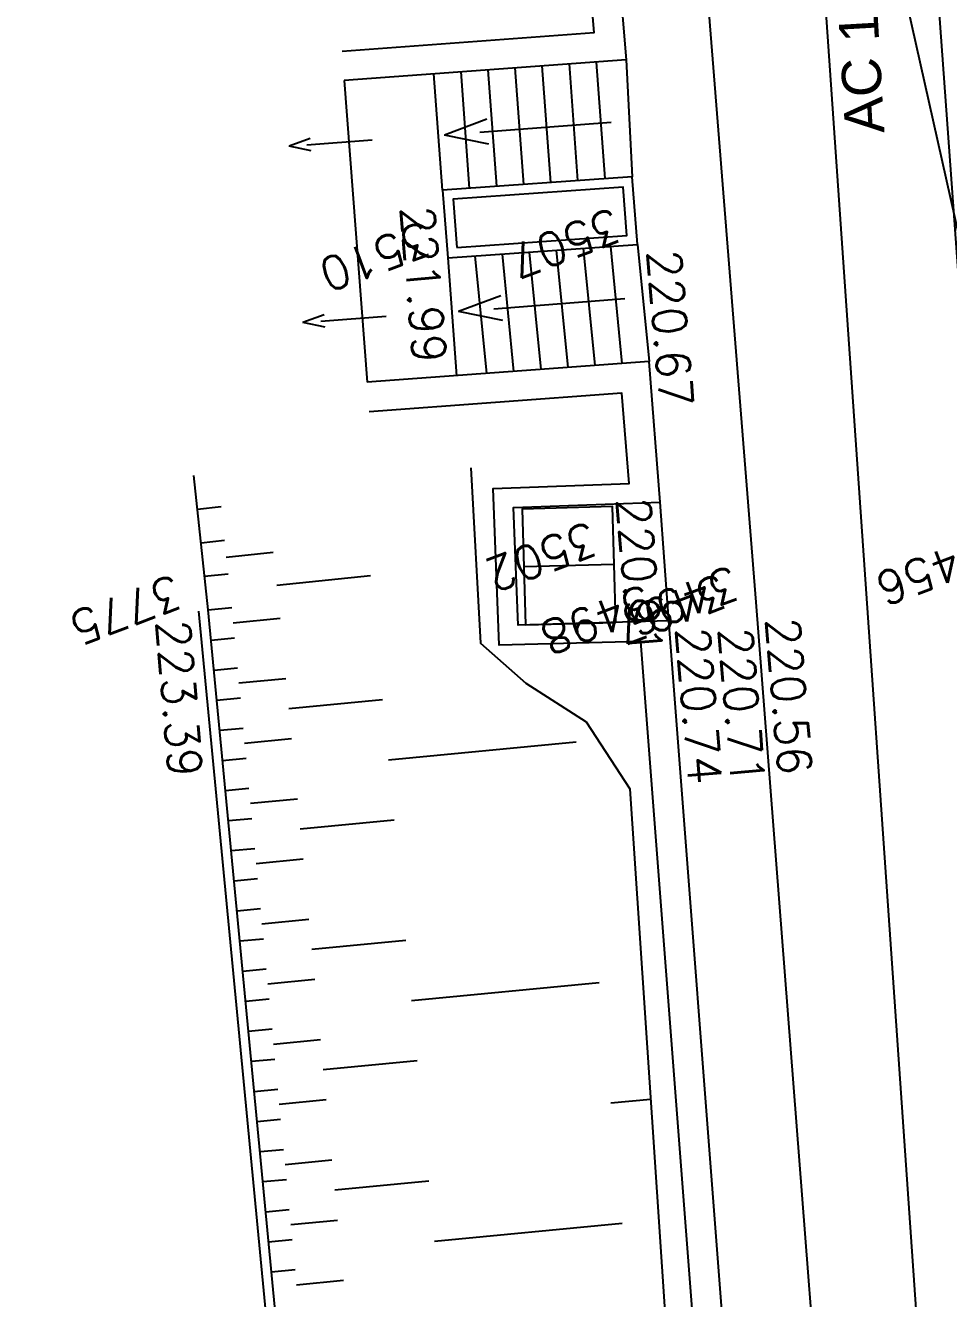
# Model space of a CAD drawing. Header units: centimetres. Extents: x 212517 to 243222, y -357108 to -330212.
# Drawn here: x 216828 to 217767, y -350600 to -349305 of the extents above; entities that cross this region are included whole.
import ezdxf
from ezdxf.enums import TextEntityAlignment as Align
from ezdxf.lldxf.tags import DXFTag

# ---------------------------------------------------------------- set-up
doc = ezdxf.new("R2010")
doc.units = ezdxf.units.CM
doc.layers.get('0').update_dxf_attribs({"color": 252})
for name, color, linetype in [('AEP_SSL', 252, 'Continuous'), ('Fond topo - AFF', 252, 'Continuous'), ('Fond topo - BAT_ANN', 252, 'Continuous'), ('Fond topo - BAT_TXT', 252, 'Continuous'), ('Fond topo - CLO_MUR', 252, 'Continuous'), ('Fond topo - TAL', 252, 'Continuous'), ('Fond topo - TAL_HAC', 252, 'Continuous'), ('Fond topo - Z_500', 252, 'Continuous'), ('GAZ_SSL', 252, 'Texte-GAZ'), ('prlm-VRD', 2, 'Continuous'), ('UNITAIRE SSL', 252, 'UNITAIRE')]:
    doc.layers.add(name, color=color, linetype=linetype)
for name, color, linetype, plot in [('Fond topo - N', 252, 'Continuous', False), ('Fond topo - NCACHE', 252, 'Continuous', False), ('Fond topo - ZCACHE', 252, 'Continuous', False)]:
    doc.layers.add(name, color=color, linetype=linetype, plot=plot)
doc.layers.add('Fond topo - P', color=252, linetype='Continuous', lineweight=50)
doc.layers.add('Fond topo - VOI', color=252, linetype='Continuous', lineweight=25)
doc.styles.add('2000_ARIAL', font='arial.ttf', dxfattribs={"height": 0.4})
doc.styles.add('Lignes', font='arial.ttf', dxfattribs={"height": 0.35})
doc.styles.add('SIMPLEX', font='simplex_.ttf', dxfattribs={"height": 1.25})
doc.styles.add('TP-C_Autocad_Standard', font='simplex_.ttf', dxfattribs={"height": 1})
doc.styles.add('Tronçons', font='arial.ttf', dxfattribs={"height": 0.25})
tags = doc.linetypes.add('L8', pattern=[0.225, 0.15, -0.075]).pattern_tags.tags
tags[6:7] = [DXFTag(74, 4), DXFTag(75, 0), DXFTag(340, '0'), DXFTag(46, 0.0), DXFTag(50, 0.0), DXFTag(44, 0.0), DXFTag(45, 0.0)]
tags[4:5] = [DXFTag(74, 4), DXFTag(75, 0), DXFTag(340, '0'), DXFTag(46, 0.0), DXFTag(50, 0.0), DXFTag(44, 0.0), DXFTag(45, 0.0)]
tags = doc.linetypes.add('Texte-GAZ', pattern='A,5,-0.25,["GAZ",Lignes,S=1,R=0,X=0,Y=-0.18],-1.25', length=6.5).pattern_tags.tags
tags[15:16] = [DXFTag(74, 4), DXFTag(75, 0), DXFTag(340, '0'), DXFTag(46, 0.0), DXFTag(50, 0.0), DXFTag(44, 0.0), DXFTag(45, 0.0)]
tags[4:5] = [DXFTag(74, 4), DXFTag(75, 0), DXFTag(340, '0'), DXFTag(46, 0.0), DXFTag(50, 0.0), DXFTag(44, 0.0), DXFTag(45, 0.0)]
tags = doc.linetypes.add('UNITAIRE', pattern='A,0.25,-0.2,0,-0.2,0.25,-0.3,["UNI",TP-C_Autocad_Standard,S=0.15,R=0,X=-0.1,Y=-0.05],-0.45', length=1.65).pattern_tags.tags
tags[23:24] = [DXFTag(74, 4), DXFTag(75, 0), DXFTag(340, '0'), DXFTag(46, 0.0), DXFTag(50, 0.0), DXFTag(44, 0.0), DXFTag(45, 0.0)]
tags[12:13] = [DXFTag(74, 4), DXFTag(75, 0), DXFTag(340, '0'), DXFTag(46, 0.0), DXFTag(50, 0.0), DXFTag(44, 0.0), DXFTag(45, 0.0)]
tags[10:11] = [DXFTag(74, 4), DXFTag(75, 0), DXFTag(340, '0'), DXFTag(46, 0.0), DXFTag(50, 0.0), DXFTag(44, 0.0), DXFTag(45, 0.0)]
tags[8:9] = [DXFTag(74, 4), DXFTag(75, 0), DXFTag(340, '0'), DXFTag(46, 0.0), DXFTag(50, 0.0), DXFTag(44, 0.0), DXFTag(45, 0.0)]
tags[6:7] = [DXFTag(74, 4), DXFTag(75, 0), DXFTag(340, '0'), DXFTag(46, 0.0), DXFTag(50, 0.0), DXFTag(44, 0.0), DXFTag(45, 0.0)]
tags[4:5] = [DXFTag(74, 4), DXFTag(75, 0), DXFTag(340, '0'), DXFTag(46, 0.0), DXFTag(50, 0.0), DXFTag(44, 0.0), DXFTag(45, 0.0)]

# ---------------------------------------------------------------- blocks, each defined once
blk = doc.blocks.new('AFF09')
at = {"ltscale": 2}
blk.add_line((0, -0.5), (0, 0.5), dxfattribs=at)
at = {"ltscale": 2, "flags": 128}
blk.add_lwpolyline([(-0.5, -0.5), (0.5, -0.5), (0.5, 0.5), (-0.5, 0.5)], close=True, dxfattribs=at)
blk = doc.blocks.new('ESC01')
at = {"ltscale": 2}
for p, q in [((1.338104, 0), (0, 0)), ((1.257547, 0.126415), (1.7, 0)), ((1.257547, -0.126415), (1.7, 0))]:
    blk.add_line(p, q, dxfattribs=at)
blk = doc.blocks.new('PTOPO')
at = {"layer": 'Fond topo - NCACHE', "style": 'SIMPLEX'}
blk.add_attdef('MAT', text='', height=0.34, dxfattribs=at).set_placement((0.1, -0.1), align=Align.TOP_LEFT)
at = {"layer": 'Fond topo - ZCACHE', "style": 'SIMPLEX'}
blk.add_attdef('ALT', (0.1, 0.1), '', height=0.34, dxfattribs=at)
blk = doc.blocks.new('A$C1F970F0F')
at = {"layer": 'AEP_SSL', "elevation": 0, "flags": 128}
blk.add_lwpolyline([(-10890.7, -1224.8), (-10802.1, 430.3), (-10904.2, 777.7), (-10402.8, 5134.1), (-10036.7, 5902.9), (-10049.7, 6838.6), (-10065.2, 7383.4), (-10119.6, 7625.4)], dxfattribs=at)
at = {"layer": 'Fond topo - BAT_ANN', "ltscale": 2, "flags": 128}
for points in [[(-11281.6, 2825.3), (-11315.9, 2519.3)], [(-11204, 2697.2), (-11190.6, 2814.9)], [(-11176.6, 2694), (-11163.1, 2811.8)], [(-11149.1, 2690.7), (-11135.7, 2808.7)], [(-11121.7, 2687.5), (-11108.2, 2805.5)], [(-11094.3, 2684.3), (-11080.8, 2802.4)], [(-11066.8, 2681.1), (-11053.3, 2799.3)], [(-11039.4, 2677.9), (-11025.9, 2796.1)], [(-10995.8, 2792.7), (-11011.9, 2674.7)], [(-11211.5, 2628.4), (-11225.1, 2508.9)], [(-11184.1, 2625.2), (-11194.8, 2505.5)], [(-11156.6, 2622), (-11167.3, 2502.3)], [(-11129.2, 2618.8), (-11139.9, 2499.2)], [(-11101.7, 2615.6), (-11112.4, 2496.1)], [(-11074.3, 2612.4), (-11085, 2492.9)], [(-11046.8, 2609.1), (-11057.5, 2489.8)], [(-11019.4, 2605.9), (-11030, 2486.7)]]:
    blk.add_lwpolyline(points, dxfattribs=at)
at = {"layer": 'Fond topo - CLO_MUR', "ltscale": 2, "flags": 128}
blk.add_lwpolyline([(-11278.2, 2855.1), (-11022.5, 2825.9), (-10955.5, 3473.2), (-10933.4, 3693.7), (-10909, 4433.8), (-10893.4, 4877.4, 0.026907), (-10895.2, 4975.8, 0.382646), (-10918.3, 4998.1, 0.006707), (-11008.2, 5000.2), (-11007.9, 5030.2, -0.006707), (-10917.2, 5028.1, -0.382646), (-10865.3, 4978, -0.026907), (-10863.4, 4876.3), (-10879, 4432.8), (-10903.4, 3691.8), (-10925.6, 3470.2), (-10995.8, 2792.7), (-11281.6, 2825.3)], format="xyb", dxfattribs=at)
for points in [[(-11211.5, 2628.4), (-11019.4, 2605.9), (-11011.9, 2674.7), (-11204, 2697.2)], [(-11200.5, 2637.2), (-11028.2, 2617), (-11022.9, 2665.9), (-11195.2, 2686.1)]]:
    blk.add_lwpolyline(points, close=True, dxfattribs=at)
for points in [[(-11483, -982.2), (-11437.1, -748.6), (-11369.9, -383), (-11299.3, 68.5), (-11227.4, 706.6), (-11059.4, 2223.6), (-11045.4, 2344.1), (-11030, 2486.7), (-11315.9, 2519.3)], [(-11512.5, -976.4), (-11466.6, -743), (-11399.5, -378), (-11329.1, 72.5), (-11257.2, 710), (-11091.2, 2208.5), (-11233.7, 2231.4), (-11209.9, 2389.2), (-11073, 2368.5), (-11063.1, 2460.2), (-11319.3, 2489.5)], [(-11059.4, 2223.6), (-11210.9, 2248), (-11193.1, 2366.4), (-11045.4, 2344.1)]]:
    blk.add_lwpolyline(points, dxfattribs=at)
at = {"layer": 'Fond topo - TAL', "ltscale": 2, "flags": 128}
blk.add_lwpolyline([(-11809.9, -896.6), (-11602.4, 1403.1), (-11517.8, 2321.8), (-11506.6, 2459)], dxfattribs=at)
at = {"layer": 'Fond topo - TAL', "linetype": 'L8', "ltscale": 2, "flags": 128}
blk.add_lwpolyline([(-11228.3, 2414), (-11251.8, 2236.9), (-11214.2, 2188.5), (-11161.1, 2138.5), (-11130.2, 2063.2), (-11291.6, 727.7), (-11318.1, 509.9), (-11380.2, 44), (-11456.7, -522.4), (-11561.8, -972.3)], dxfattribs=at)
at = {"layer": 'Fond topo - TAL_HAC', "ltscale": 2}
for p, q in [((-11509.4, 2424.7), (-11485.4, 2422.8)), ((-11512.2, 2390.4), (-11488.2, 2388.4)), ((-11489.7, 2371.3), (-11441.8, 2367.4)), ((-11515, 2356.1), (-11491.1, 2354.1)), ((-11444.6, 2333.7), (-11349, 2325.5)), ((-11517.8, 2321.8), (-11493.9, 2319.7)), ((-11495.3, 2304.3), (-11447.5, 2300)), ((-11520.6, 2291.1), (-11496.7, 2288.9)), ((-11523.4, 2260.5), (-11499.5, 2258.3)), ((-11500.9, 2243), (-11453.1, 2238.6)), ((-11526.2, 2229.9), (-11502.3, 2227.7)), ((-11456, 2208), (-11360.4, 2199.2)), ((-11529.1, 2199.3), (-11505.2, 2197.1)), ((-11506.6, 2181.8), (-11458.8, 2177.4)), ((-11531.9, 2168.6), (-11508, 2166.4)), ((-11534.7, 2138), (-11510.8, 2135.8)), ((-11366, 2137.9), (-11174.8, 2120.3)), ((-11512.2, 2120.5), (-11464.4, 2116.1)), ((-11537.5, 2107.4), (-11513.6, 2105.2)), ((-11540.3, 2076.8), (-11516.4, 2074.6)), ((-11467.2, 2085.5), (-11371.6, 2076.7)), ((-11517.8, 2059.3), (-11470, 2054.9)), ((-11543.2, 2046.2), (-11519.3, 2044)), ((-11546, 2015.5), (-11522.1, 2013.3)), ((-11523.5, 1998), (-11475.7, 1993.6)), ((-11548.8, 1984.9), (-11524.9, 1982.7)), ((-11478.5, 1963), (-11382.9, 1954.2)), ((-11551.6, 1954.3), (-11527.7, 1952.1)), ((-11529.1, 1936.8), (-11481.3, 1932.4)), ((-11554.4, 1923.7), (-11530.5, 1921.5)), ((-11557.2, 1893), (-11533.3, 1890.8)), ((-11388.5, 1892.9), (-11197.4, 1875.3)), ((-11534.8, 1875.5), (-11487, 1871.1)), ((-11560.1, 1862.4), (-11536.2, 1860.2)), ((-11489.8, 1840.5), (-11394.2, 1831.7)), ((-11562.9, 1831.8), (-11539, 1829.6)), ((-11540.4, 1814.3), (-11492.6, 1809.9)), ((-11565.7, 1801.2), (-11541.8, 1799)), ((-11568.5, 1770.5), (-11544.6, 1768.3)), ((-11546, 1753), (-11498.2, 1748.6)), ((-11208.6, 1752.9), (-11168.1, 1749.1)), ((-11571.3, 1739.9), (-11547.4, 1737.7)), ((-11501.1, 1718), (-11405.5, 1709.2)), ((-11574.2, 1709.3), (-11550.3, 1707.1)), ((-11551.7, 1691.8), (-11503.9, 1687.4)), ((-11577, 1678.7), (-11553.1, 1676.5)), ((-11579.8, 1648.1), (-11555.9, 1645.9)), ((-11411.1, 1648), (-11219.9, 1630.4)), ((-11557.3, 1630.5), (-11509.5, 1626.1))]:
    blk.add_line(p, q, dxfattribs=at)
at = {"layer": 'Fond topo - VOI', "ltscale": 2, "flags": 128}
blk.add_lwpolyline([(-10597.5, 5618.1), (-10661, 5049.8), (-10724.7, 4459.2), (-10835, 3463.9), (-10968.8, 2225.9), (-11135.3, 714), (-11202.2, 118.6, -0.018575), (-11279.3, -394.2, 0.004565), (-11387.9, -1000.9)], format="xyb", dxfattribs=at)
blk.add_lwpolyline([(-11527.7, 2322.6), (-11612.3, 1404), (-11819.9, -895.7)], dxfattribs=at)
at = {"layer": 'GAZ_SSL', "elevation": 0, "flags": 128}
blk.add_lwpolyline([(-11201.4, -699.5), (-10544.3, 4849.5)], dxfattribs=at)
at = {"layer": 'UNITAIRE SSL', "ltscale": 2, "elevation": 0, "flags": 128}
blk.add_lwpolyline([(-10670, 1767.4), (-10839.1, 6842.2)], dxfattribs=at)
at = {"layer": 'Fond topo - AFF', "ltscale": 2, "xscale": 118, "yscale": 91.99999999999999, "zscale": 99.99999999999997, "rotation": 80.85854440519543}
blk.add_blockref('AFF09', (-11148.7, 2297.7), dxfattribs=at)
at = {"layer": 'Fond topo - BAT_ANN', "ltscale": 2, "zscale": 99.99999999999997, "rotation": 173.7160534505125}
for p, xscale, yscale in [((-11264.7, 2760.8), 49.99999999999999, 49.99999999999999), ((-11022.7, 2733.3), 99.99999999999997, 99.99999999999997), ((-11284.2, 2581.8), 49.99999999999999, 49.99999999999999), ((-11042.2, 2554.2), 99.99999999999997, 99.99999999999997)]:
    blk.add_blockref('ESC01', p, dxfattribs=dict(at, xscale=xscale, yscale=yscale))
at = {"layer": 'Fond topo - P', "ltscale": 2}
ref = blk.add_blockref('PTOPO', (-11211.5, 2628.4), dxfattribs=dict(at, xscale=99.99999999999994, yscale=99.99999999999994, zscale=99.99999999999994, rotation=190.0656205306617))
ref.add_attrib('MAT', '3510', dxfattribs={"layer": 'Fond topo - N', "color": 0, "ltscale": 2, "height": 34, "rotation": 190.0656, "style": 'SIMPLEX'}).set_placement((-11223.1, 2636.5), align=Align.TOP_LEFT)
ref.add_attrib('ALT', '221.99', (-11249.2, 2688), dxfattribs={"layer": 'Fond topo - Z_500', "color": 0, "ltscale": 2, "height": 34, "rotation": 263.9174, "style": 'SIMPLEX'})
ref = blk.add_blockref('PTOPO', (-11019.4, 2605.9), dxfattribs=dict(at, xscale=99.99999999999994, yscale=99.99999999999994, zscale=99.99999999999994, rotation=190.0656205306617))
ref.add_attrib('MAT', '3507', dxfattribs={"layer": 'Fond topo - N', "color": 0, "ltscale": 2, "height": 34, "rotation": 190.0656, "style": 'SIMPLEX'}).set_placement((-11031, 2614), align=Align.TOP_LEFT)
ref.add_attrib('ALT', '220.67', (-11010.9, 2597.4), dxfattribs={"layer": 'Fond topo - Z_500', "color": 0, "ltscale": 2, "height": 34, "rotation": 263.9174, "style": 'SIMPLEX'})
ref = blk.add_blockref('PTOPO', (-11527.7, 2322.6), dxfattribs=dict(at, xscale=99.99999999999994, yscale=99.99999999999994, zscale=99.99999999999994, rotation=190.0656205306617))
ref.add_attrib('MAT', '3775', dxfattribs={"layer": 'Fond topo - N', "color": 0, "ltscale": 2, "height": 34, "rotation": 190.0656, "style": 'SIMPLEX'}).set_placement((-11539.3, 2330.7), align=Align.TOP_LEFT)
ref.add_attrib('ALT', '223.39', (-11571.9, 2320.3), dxfattribs={"layer": 'Fond topo - Z_500', "color": 0, "ltscale": 2, "height": 34, "rotation": 263.9174, "style": 'SIMPLEX'})
ref = blk.add_blockref('PTOPO', (-11102.3, 2296.9), dxfattribs=dict(at, xscale=99.99999999999994, yscale=99.99999999999994, zscale=99.99999999999994, rotation=190.0656205306617))
ref.add_attrib('MAT', '3502', dxfattribs={"layer": 'Fond topo - N', "color": 0, "ltscale": 2, "height": 34, "rotation": 190.0656, "style": 'SIMPLEX'}).set_placement((-11113.9, 2305), align=Align.TOP_LEFT)
ref.add_attrib('ALT', '220.91', (-11088.5, 2355.4), dxfattribs={"layer": 'Fond topo - Z_500', "color": 0, "ltscale": 2, "height": 34, "rotation": 263.9174, "style": 'SIMPLEX'})
ref = blk.add_blockref('PTOPO', (-11059.4, 2223.6), dxfattribs=dict(at, xscale=99.99999999999994, yscale=99.99999999999994, zscale=99.99999999999994, rotation=190.0656205306617))
ref.add_attrib('MAT', '3498', dxfattribs={"layer": 'Fond topo - N', "color": 0, "ltscale": 2, "height": 34, "rotation": 190.0656, "style": 'SIMPLEX'}).set_placement((-11070.9, 2231.7), align=Align.TOP_LEFT)
ref.add_attrib('ALT', '220.74', (-11053.8, 2214.7), dxfattribs={"layer": 'Fond topo - Z_500', "color": 0, "ltscale": 2, "height": 34, "rotation": 263.9174, "style": 'SIMPLEX'})
ref = blk.add_blockref('PTOPO', (-10982.6, 2219.9), dxfattribs=dict(at, xscale=99.99999999999994, yscale=99.99999999999994, zscale=99.99999999999994, rotation=190.0656205306617))
ref.add_attrib('MAT', '3497', dxfattribs={"layer": 'Fond topo - N', "color": 0, "ltscale": 2, "height": 34, "rotation": 190.0656, "style": 'SIMPLEX'}).set_placement((-10994.2, 2228), align=Align.TOP_LEFT)
ref.add_attrib('ALT', '220.71', (-11011.1, 2206.3), dxfattribs={"layer": 'Fond topo - Z_500', "color": 0, "ltscale": 2, "height": 34, "rotation": 263.9174, "style": 'SIMPLEX'})
ref = blk.add_blockref('PTOPO', (-10968.8, 2225.9), dxfattribs=dict(at, xscale=99.99999999999994, yscale=99.99999999999994, zscale=99.99999999999994, rotation=190.0656205306617))
ref.add_attrib('MAT', '3496', dxfattribs={"layer": 'Fond topo - N', "color": 0, "ltscale": 2, "height": 34, "rotation": 190.0656, "style": 'SIMPLEX'}).set_placement((-10980.4, 2234), align=Align.TOP_LEFT)
ref.add_attrib('ALT', '220.56', (-10961.9, 2207.2), dxfattribs={"layer": 'Fond topo - Z_500', "color": 0, "ltscale": 2, "height": 34, "rotation": 263.9174, "style": 'SIMPLEX'})
ref = blk.add_blockref('PTOPO', (-10714.5, 2209.4), dxfattribs=dict(at, xscale=99.99999999999994, yscale=99.99999999999994, zscale=99.99999999999994, rotation=190.0656205306617))
ref.add_attrib('MAT', '3456', dxfattribs={"layer": 'Fond topo - N', "color": 0, "ltscale": 2, "height": 34, "rotation": 190.0656, "style": 'SIMPLEX'}).set_placement((-10726.1, 2217.5), align=Align.TOP_LEFT)
ref.add_attrib('ALT', '220.71', (-10722.6, 2197.8), dxfattribs={"layer": 'Fond topo - Z_500', "color": 0, "ltscale": 2, "height": 34, "rotation": 263.9174, "style": 'SIMPLEX'})
at = {"layer": 'Fond topo - BAT_TXT', "style": '2000_ARIAL'}
blk.add_text('détails  topographiques', height=40, rotation=190.0656, dxfattribs=at).set_placement((-11412.1, 3068.2))
at = {"layer": 'GAZ_SSL', "style": 'Tronçons'}
blk.add_text('AC 168 68', height=40, rotation=82.5691, dxfattribs=at).set_placement((-10751.3, 2671))

msp = doc.modelspace()

# ---------------------------------------------------------------- block references
at = {"layer": 'prlm-VRD', "rotation": 10.72360141139323}
msp.add_blockref('A$C1F970F0F', (228762.2, -350037.5), dxfattribs=at)

doc.saveas('drawing.dxf')
